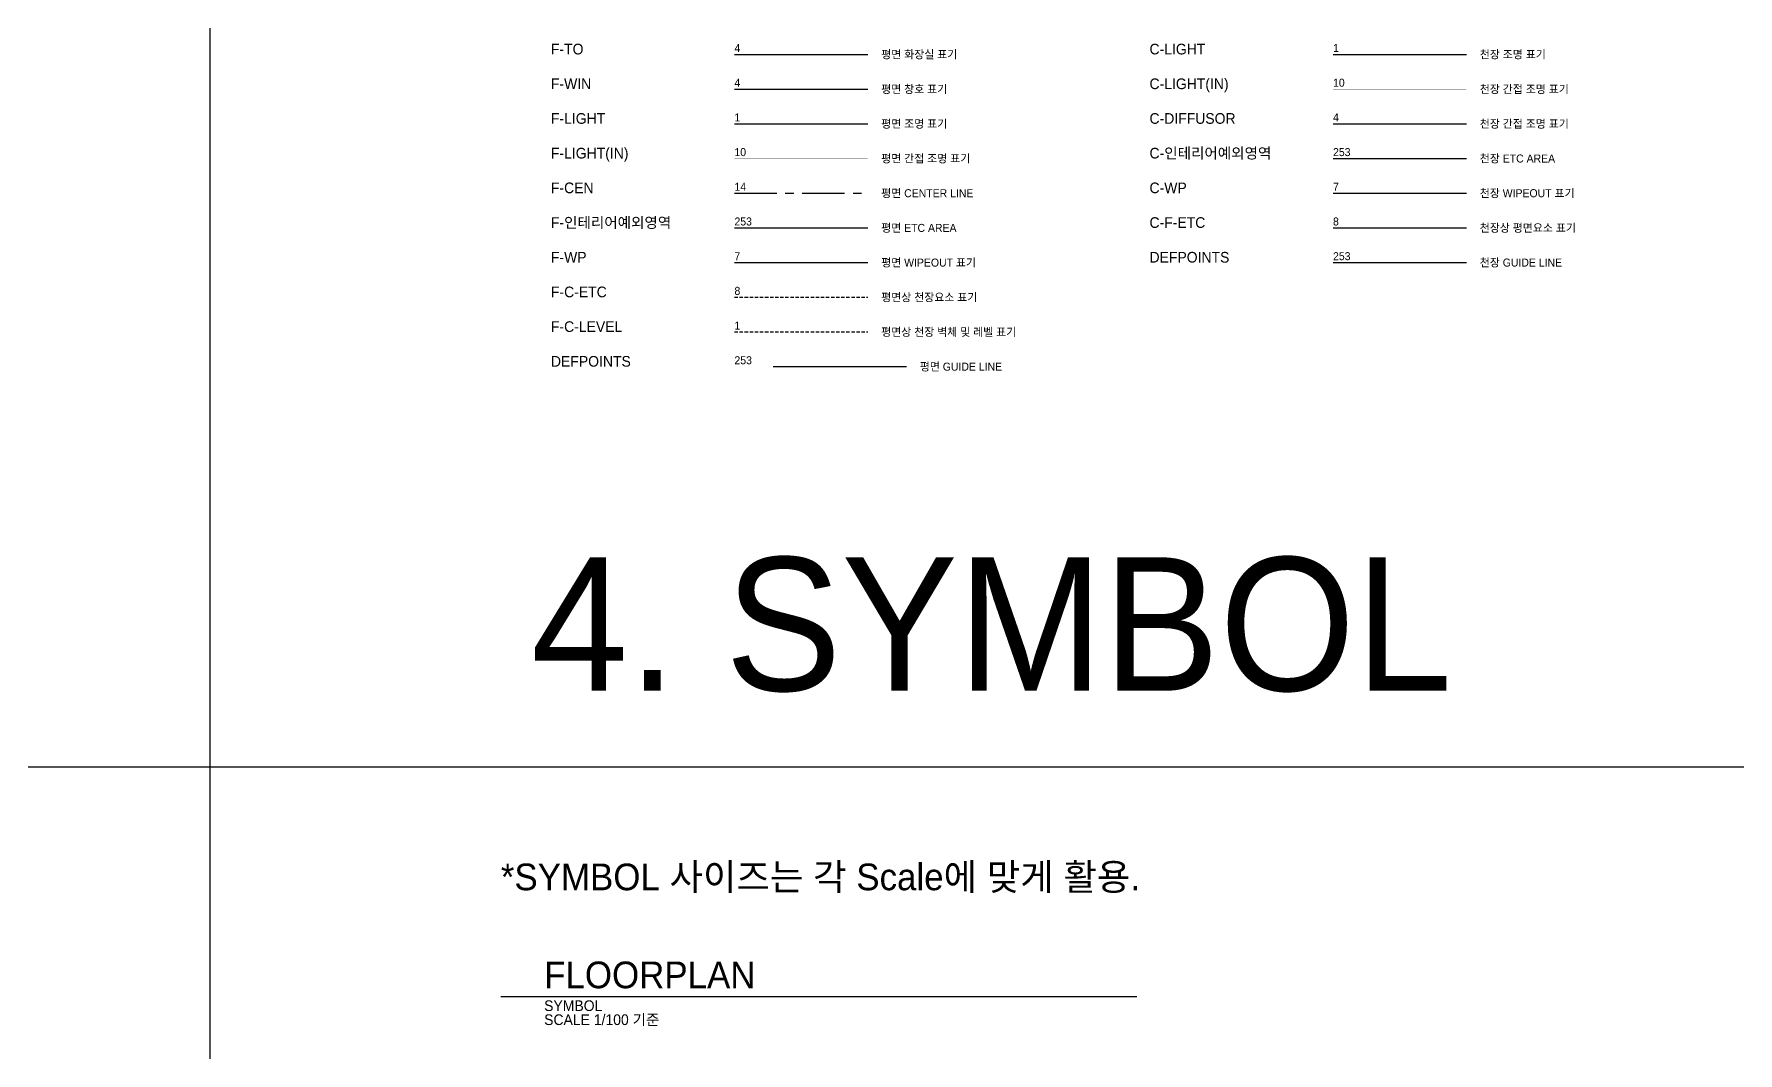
# Model space of a CAD drawing. Header units: millimetres. Extents: x -551172 to 227904, y -3435 to 261611.
# Drawn here: x -482334 to -418459, y 143239 to 181415 of the extents above; entities that cross this region are included whole.
import ezdxf
from ezdxf.enums import TextEntityAlignment as Align

# ---------------------------------------------------------------- set-up
doc = ezdxf.new("R2010")
doc.units = ezdxf.units.MM
doc.header["$LTSCALE"] = 100
doc.linetypes.add('CENTER', pattern=[50.8, 31.75, -6.35, 6.35, -6.35])
doc.linetypes.add('HIDDENX2', pattern=[19.05, 12.7, -6.35])
doc.layers.get('DEFPOINTS').update_dxf_attribs({"color": 248})
for name, color, linetype in [('0 @ 1', 7, 'Continuous'), ('C-DIFFUSOR', 4, 'Continuous'), ('C-DIFFUSOR @ 1', 4, 'Continuous'), ('C-F-ETC', 8, 'Continuous'), ('C-F-ETC @ 1', 8, 'Continuous'), ('C-LIGHT', 5, 'Continuous'), ('C-LIGHT @ 1', 5, 'Continuous'), ('C-LIGHT(IN)', 10, 'HIDDENX2'), ('C-LIGHT(IN) @ 1', 10, 'HIDDENX2'), ('C-WP', 7, 'Continuous'), ('C-WP @ 1', 7, 'Continuous'), ('C-인테리어예외영역', 253, 'Continuous'), ('C-인테리어예외영역 @ 1', 253, 'Continuous'), ('F-C-ETC', 8, 'HIDDENX2'), ('F-C-ETC @ 1', 8, 'HIDDENX2'), ('F-C-LEVEL', 1, 'HIDDENX2'), ('F-C-LEVEL @ 1', 1, 'HIDDENX2'), ('F-CEN', 14, 'CENTER'), ('F-CEN @ 1', 14, 'CENTER'), ('F-LIGHT', 1, 'Continuous'), ('F-LIGHT @ 1', 1, 'Continuous'), ('F-LIGHT(IN)', 10, 'HIDDENX2'), ('F-LIGHT(IN) @ 1', 10, 'HIDDENX2'), ('F-TO', 4, 'Continuous'), ('F-TO @ 1', 4, 'Continuous'), ('F-WIN', 4, 'Continuous'), ('F-WIN @ 1', 4, 'Continuous'), ('F-WP', 7, 'Continuous'), ('F-WP @ 1', 7, 'Continuous'), ('F-인테리어예외영역', 253, 'Continuous'), ('F-인테리어예외영역 @ 1', 253, 'Continuous')]:
    doc.layers.add(name, color=color, linetype=linetype)
doc.layers.add('DEFPOINTS @ 1', color=248, linetype='Continuous', plot=False)
doc.styles.add('YOURNAME', font='HYWULM.TTF')

msp = doc.modelspace()

# ---------------------------------------------------------------- linework, layer by layer
at = {"layer": 'C-DIFFUSOR', "ltscale": 0.2}
msp.add_line((-433637.5, 178053.4), (-428637.5, 178053.4), dxfattribs=at)
at = {"layer": 'C-F-ETC', "ltscale": 0.2}
msp.add_line((-433637.5, 174153.4), (-428637.5, 174153.4), dxfattribs=at)
at = {"layer": 'C-LIGHT'}
msp.add_line((-433637.5, 180653.4), (-428637.5, 180653.4), dxfattribs=at)
at = {"layer": 'C-LIGHT(IN)', "ltscale": 0.1, "const_width": 5}
msp.add_lwpolyline([(-433637.5, 179353.4), (-428637.5, 179353.4)], dxfattribs=at)
at = {"layer": 'C-WP'}
msp.add_line((-433637.5, 175453.4), (-428637.5, 175453.4), dxfattribs=at)
at = {"layer": 'C-인테리어예외영역'}
msp.add_line((-433637.5, 176753.4), (-428637.5, 176753.4), dxfattribs=at)
at = {"layer": 'DEFPOINTS', "color": 156}
for p, q in [((-475750.7, 215514.9), (-475750.7, 102666.6)), ((-537203.8, 153958.2), (-365327.9, 153958.2)), ((-464835.8, 145351), (-440990.9, 145351))]:
    msp.add_line(p, q, dxfattribs=at)
at = {"layer": 'DEFPOINTS'}
for p, q in [((-433637.5, 172853.4), (-428637.5, 172853.4)), ((-454629.3, 168953.4), (-449629.3, 168953.4))]:
    msp.add_line(p, q, dxfattribs=at)
at = {"layer": 'F-C-ETC', "ltscale": 0.1}
msp.add_line((-456077.5, 171553.4), (-451077.5, 171553.4), dxfattribs=at)
at = {"layer": 'F-C-LEVEL', "ltscale": 0.1}
msp.add_line((-456077.5, 170253.4), (-451077.5, 170253.4), dxfattribs=at)
at = {"layer": 'F-CEN', "ltscale": 0.5}
msp.add_line((-456077.5, 175453.4), (-451077.5, 175453.4), dxfattribs=at)
at = {"layer": 'F-LIGHT'}
msp.add_line((-456077.5, 178053.4), (-451077.5, 178053.4), dxfattribs=at)
at = {"layer": 'F-LIGHT(IN)', "ltscale": 0.1, "const_width": 5}
msp.add_lwpolyline([(-456077.5, 176753.4), (-451077.5, 176753.4)], dxfattribs=at)
at = {"layer": 'F-TO'}
msp.add_line((-456077.5, 180653.4), (-451077.5, 180653.4), dxfattribs=at)
at = {"layer": 'F-WIN'}
msp.add_line((-456077.5, 179353.4), (-451077.5, 179353.4), dxfattribs=at)
at = {"layer": 'F-WP'}
msp.add_line((-456077.5, 172853.4), (-451077.5, 172853.4), dxfattribs=at)
at = {"layer": 'F-인테리어예외영역'}
msp.add_line((-456077.5, 174153.4), (-451077.5, 174153.4), dxfattribs=at)

# ---------------------------------------------------------------- texts
at = {"layer": '0 @ 1', "style": 'YOURNAME'}
msp.add_text('4. SYMBOL', height=5000, dxfattribs=at).set_placement((-463701.8, 156809.6))
at = {"layer": '0 @ 1', "color": 2, "style": 'YOURNAME'}
msp.add_text('*SYMBOL 사이즈는 각 Scale에 맞게 활용.', height=1000, dxfattribs=at).set_placement((-464835.8, 149333.7))
at = {"layer": '0 @ 1', "color": 3, "style": 'YOURNAME'}
msp.add_text('FLOORPLAN', height=1000, dxfattribs=at).set_placement((-463211.8, 146161.7), align=Align.MIDDLE_LEFT)
at = {"layer": '0 @ 1', "color": 6, "style": 'YOURNAME'}
for s, p in [('SYMBOL', (-463211.8, 145008.3)), ('SCALE 1/100 기준', (-463211.8, 144483.2))]:
    msp.add_text(s, height=400, dxfattribs=at).set_placement(p, align=Align.MIDDLE_LEFT)
at = {"layer": 'C-DIFFUSOR @ 1', "style": 'YOURNAME'}
for s, height, p in [('C-DIFFUSOR', 400, (-440517.5, 178253.4)), ('천장 간접 조명 표기', 300, (-428137.5, 178053.4))]:
    msp.add_text(s, height=height, dxfattribs=at).set_placement(p, align=Align.MIDDLE_LEFT)
msp.add_text('4', height=300, dxfattribs=at).set_placement((-433637.5, 178053.4), align=Align.BOTTOM_LEFT)
at = {"layer": 'C-F-ETC @ 1', "style": 'YOURNAME'}
for s, height, p in [('C-F-ETC', 400, (-440517.5, 174353.4)), ('천장상 평면요소 표기', 300, (-428137.5, 174153.4))]:
    msp.add_text(s, height=height, dxfattribs=at).set_placement(p, align=Align.MIDDLE_LEFT)
msp.add_text('8', height=300, dxfattribs=at).set_placement((-433637.5, 174153.4), align=Align.BOTTOM_LEFT)
at = {"layer": 'C-LIGHT @ 1', "style": 'YOURNAME'}
for s, height, p in [('C-LIGHT', 400, (-440517.5, 180853.4)), ('천장 조명 표기', 300, (-428137.5, 180653.4))]:
    msp.add_text(s, height=height, dxfattribs=at).set_placement(p, align=Align.MIDDLE_LEFT)
msp.add_text('1', height=300, dxfattribs=at).set_placement((-433637.5, 180653.4), align=Align.BOTTOM_LEFT)
at = {"layer": 'C-LIGHT(IN) @ 1', "style": 'YOURNAME'}
for s, height, p in [('C-LIGHT(IN)', 400, (-440517.5, 179553.4)), ('천장 간접 조명 표기', 300, (-428137.5, 179353.4))]:
    msp.add_text(s, height=height, dxfattribs=at).set_placement(p, align=Align.MIDDLE_LEFT)
msp.add_text('10', height=300, dxfattribs=at).set_placement((-433637.5, 179353.4), align=Align.BOTTOM_LEFT)
at = {"layer": 'C-WP @ 1', "style": 'YOURNAME'}
for s, height, p in [('C-WP', 400, (-440517.5, 175653.4)), ('천장 WIPEOUT 표기', 300, (-428137.5, 175453.4))]:
    msp.add_text(s, height=height, dxfattribs=at).set_placement(p, align=Align.MIDDLE_LEFT)
msp.add_text('7', height=300, dxfattribs=at).set_placement((-433637.5, 175453.4), align=Align.BOTTOM_LEFT)
at = {"layer": 'C-인테리어예외영역 @ 1', "style": 'YOURNAME'}
for s, height, p in [('C-인테리어예외영역', 400, (-440517.5, 176953.4)), ('천장 ETC AREA', 300, (-428137.5, 176753.4))]:
    msp.add_text(s, height=height, dxfattribs=at).set_placement(p, align=Align.MIDDLE_LEFT)
msp.add_text('253', height=300, dxfattribs=at).set_placement((-433637.5, 176753.4), align=Align.BOTTOM_LEFT)
at = {"layer": 'DEFPOINTS @ 1', "style": 'YOURNAME'}
for s, height, p in [('DEFPOINTS', 400, (-440517.5, 173053.4)), ('천장 GUIDE LINE', 300, (-428137.5, 172853.4)), ('DEFPOINTS', 400, (-462957.5, 169153.4)), ('평면 GUIDE LINE', 300, (-449129.3, 168953.4))]:
    msp.add_text(s, height=height, dxfattribs=at).set_placement(p, align=Align.MIDDLE_LEFT)
for p in [(-433637.5, 172853.4), (-456077.5, 168953.4)]:
    msp.add_text('253', height=300, dxfattribs=at).set_placement(p, align=Align.BOTTOM_LEFT)
at = {"layer": 'F-C-ETC @ 1', "style": 'YOURNAME'}
for s, height, p in [('F-C-ETC', 400, (-462957.5, 171753.4)), ('평면상 천장요소 표기', 300, (-450577.5, 171553.4))]:
    msp.add_text(s, height=height, dxfattribs=at).set_placement(p, align=Align.MIDDLE_LEFT)
msp.add_text('8', height=300, dxfattribs=at).set_placement((-456077.5, 171553.4), align=Align.BOTTOM_LEFT)
at = {"layer": 'F-C-LEVEL @ 1', "style": 'YOURNAME'}
for s, height, p in [('F-C-LEVEL', 400, (-462957.5, 170453.4)), ('평면상 천장 벽체 및 레벨 표기', 300, (-450577.5, 170253.4))]:
    msp.add_text(s, height=height, dxfattribs=at).set_placement(p, align=Align.MIDDLE_LEFT)
msp.add_text('1', height=300, dxfattribs=at).set_placement((-456077.5, 170253.4), align=Align.BOTTOM_LEFT)
at = {"layer": 'F-CEN @ 1', "style": 'YOURNAME'}
for s, height, p in [('F-CEN', 400, (-462957.5, 175653.4)), ('평면 CENTER LINE', 300, (-450577.5, 175453.4))]:
    msp.add_text(s, height=height, dxfattribs=at).set_placement(p, align=Align.MIDDLE_LEFT)
msp.add_text('14', height=300, dxfattribs=at).set_placement((-456077.5, 175453.4), align=Align.BOTTOM_LEFT)
at = {"layer": 'F-LIGHT @ 1', "style": 'YOURNAME'}
for s, height, p in [('F-LIGHT', 400, (-462957.5, 178253.4)), ('평면 조명 표기', 300, (-450577.5, 178053.4))]:
    msp.add_text(s, height=height, dxfattribs=at).set_placement(p, align=Align.MIDDLE_LEFT)
msp.add_text('1', height=300, dxfattribs=at).set_placement((-456077.5, 178053.4), align=Align.BOTTOM_LEFT)
at = {"layer": 'F-LIGHT(IN) @ 1', "style": 'YOURNAME'}
for s, height, p in [('F-LIGHT(IN)', 400, (-462957.5, 176953.4)), ('평면 간접 조명 표기', 300, (-450577.5, 176753.4))]:
    msp.add_text(s, height=height, dxfattribs=at).set_placement(p, align=Align.MIDDLE_LEFT)
msp.add_text('10', height=300, dxfattribs=at).set_placement((-456077.5, 176753.4), align=Align.BOTTOM_LEFT)
at = {"layer": 'F-TO @ 1', "style": 'YOURNAME'}
for s, height, p in [('F-TO', 400, (-462957.5, 180853.4)), ('평면 화장실 표기', 300, (-450577.5, 180653.4))]:
    msp.add_text(s, height=height, dxfattribs=at).set_placement(p, align=Align.MIDDLE_LEFT)
msp.add_text('4', height=300, dxfattribs=at).set_placement((-456077.5, 180653.4), align=Align.BOTTOM_LEFT)
at = {"layer": 'F-WIN @ 1', "style": 'YOURNAME'}
for s, height, p in [('F-WIN', 400, (-462957.5, 179553.4)), ('평면 창호 표기', 300, (-450577.5, 179353.4))]:
    msp.add_text(s, height=height, dxfattribs=at).set_placement(p, align=Align.MIDDLE_LEFT)
msp.add_text('4', height=300, dxfattribs=at).set_placement((-456077.5, 179353.4), align=Align.BOTTOM_LEFT)
at = {"layer": 'F-WP @ 1', "style": 'YOURNAME'}
for s, height, p in [('F-WP', 400, (-462957.5, 173053.4)), ('평면 WIPEOUT 표기', 300, (-450577.5, 172853.4))]:
    msp.add_text(s, height=height, dxfattribs=at).set_placement(p, align=Align.MIDDLE_LEFT)
msp.add_text('7', height=300, dxfattribs=at).set_placement((-456077.5, 172853.4), align=Align.BOTTOM_LEFT)
at = {"layer": 'F-인테리어예외영역 @ 1', "style": 'YOURNAME'}
for s, height, p in [('F-인테리어예외영역', 400, (-462957.5, 174353.4)), ('평면 ETC AREA', 300, (-450577.5, 174153.4))]:
    msp.add_text(s, height=height, dxfattribs=at).set_placement(p, align=Align.MIDDLE_LEFT)
msp.add_text('253', height=300, dxfattribs=at).set_placement((-456077.5, 174153.4), align=Align.BOTTOM_LEFT)

doc.saveas('drawing.dxf')
